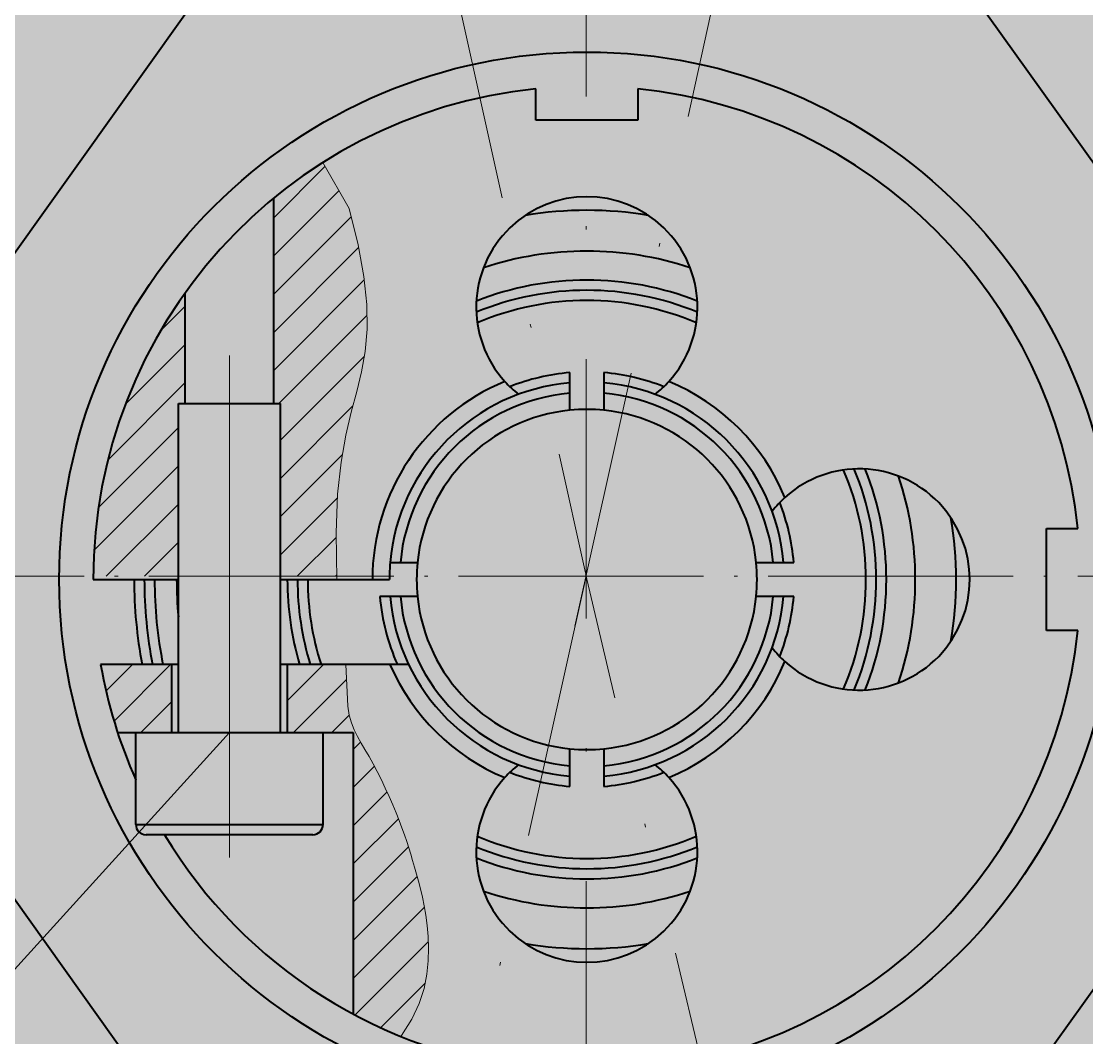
# Model space of a CAD drawing. Header units: millimetres. Extents: x -87 to 211, y 475 to 609.
# Drawn here: x -47.62 to -16.32, y 537.37 to 567.24 of the extents above; entities that cross this region are included whole.
import ezdxf

# ---------------------------------------------------------------- set-up
doc = ezdxf.new("R2010")
doc.units = ezdxf.units.MM
doc.linetypes.add('ACAD_ISO04W100', pattern=[30, 24, -3, 0, -3])
doc.linetypes.add('DASHDOTX2', pattern=[50.8, 25.4, -12.7, 0, -12.7])
for name, color, linetype, lineweight in [('asys', 7, 'ACAD_ISO04W100', 20), ('konturas', 7, 'Continuous', 40), ('matmenys', 7, 'Continuous', 20)]:
    doc.layers.add(name, color=color, linetype=linetype, lineweight=lineweight)

msp = doc.modelspace()

# ---------------------------------------------------------------- hatches: boundary and pattern name
at = {"layer": 'matmenys', "true_color": 0xebecec}
h = msp.add_hatch(color=7, dxfattribs=at)
h.dxf.hatch_style = 1
h.paths.add_polyline_path([(-25.154, 577.438), (-26.029, 577.438), (-26.029, 576.938), (-25.446, 576.122)])
h.paths.add_polyline_path([(-36.029, 576.938), (-36.029, 577.438), (-36.904, 577.438), (-36.612, 576.122)], flags=17)
h.paths.add_polyline_path([(-36.612, 576.122), (-51.029, 555.938), (-52.029, 555.938), (-52.029, 550.938), (-46.529, 550.938, -0.351665), (-34.384, 566.07)], flags=17)
edge = h.paths.add_edge_path()
edge.add_line((-36.612, 576.122), (-36.904, 577.438))
edge.add_line((-36.904, 577.438), (-37.5, 580.129))
edge.add_arc((-37.847, 581.691), 1.6, 102.5, 282.5, ccw=False)
edge.add_arc((-31.029, 550.938), 33.1, 90, 102.5, ccw=False)
edge.add_line((-31.029, 584.038), (-31.029, 585.938))
edge.add_line((-31.029, 585.938), (-38.029, 585.938))
edge.add_line((-38.029, 585.938), (-41.029, 582.938))
edge.add_line((-41.029, 582.938), (-41.029, 578.691))
edge.add_arc((-31.029, 550.938), 29.5, 109.8149, 180)
edge.add_line((-60.529, 550.938), (-58.529, 550.938))
edge.add_line((-58.529, 550.938), (-58.529, 557.938))
edge.add_line((-58.529, 557.938), (-55.529, 560.938))
edge.add_line((-55.529, 560.938), (-52.529, 560.938))
edge.add_spline(control_points=[(-52.529, 560.938), (-52.472, 560.908), (-52.415, 560.878), (-52.359, 560.847), (-51.899, 560.6), (-51.529, 560.352), (-51.529, 560.105)], knot_values=[0, 0, 0, 0, 0.170561, 0.170561, 0.170561, 1.570796, 1.570796, 1.570796, 1.570796], degree=3, periodic=0)
edge.add_line((-51.529, 560.105), (-51.529, 555.938))
edge.add_line((-51.529, 555.938), (-51.029, 555.938))
edge.add_line((-51.029, 555.938), (-36.612, 576.122))
h = msp.add_hatch(color=7, dxfattribs=at)
h.dxf.hatch_style = 1
edge = h.paths.add_edge_path()
edge.add_line((-21.029, 578.691), (-21.029, 578.438))
edge.add_spline(control_points=[(-21.029, 578.438), (-21.214, 577.971), (-21.4, 577.532), (-21.586, 577.452), (-21.608, 577.443), (-21.631, 577.438), (-21.654, 577.438)], knot_values=[0, 0, 0, 0, 1.400236, 1.400236, 1.400236, 1.570796, 1.570796, 1.570796, 1.570796], degree=3, periodic=0)
edge.add_line((-21.601, 577.438), (-25.154, 577.438))
edge.add_line((-25.154, 577.438), (-25.446, 576.122))
edge.add_line((-25.446, 576.122), (-11.029, 555.938))
edge.add_line((-11.029, 555.938), (-10.529, 555.938))
edge.add_line((-10.529, 555.938), (-10.529, 560.175))
edge.add_spline(control_points=[(-10.529, 560.105), (-10.529, 560.135), (-10.524, 560.165), (-10.514, 560.195), (-10.435, 560.443), (-9.995, 560.69), (-9.529, 560.938)], knot_values=[0, 0, 0, 0, 0.170561, 0.170561, 0.170561, 1.570796, 1.570796, 1.570796, 1.570796], degree=3, periodic=0)
edge.add_line((-9.529, 560.938), (-6.529, 560.938))
edge.add_line((-6.529, 560.938), (-3.529, 557.938))
edge.add_line((-3.529, 557.938), (-3.529, 550.938))
edge.add_line((-3.529, 550.938), (-1.529, 550.938))
edge.add_arc((-31.029, 550.938), 29.5, 0, 70.1851)
h.paths.add_polyline_path([(-25.446, 576.122), (-27.674, 566.07, -0.351665), (-15.529, 550.938), (-10.029, 550.938), (-10.029, 555.938), (-11.029, 555.938)])
h.paths.add_polyline_path([(-31.029, 577.438), (-36.029, 577.438), (-36.029, 576.938), (-36.612, 576.122), (-34.384, 566.07, -0.054596), (-31.029, 566.438)])
h.paths.add_polyline_path([(-25.446, 576.122), (-26.029, 576.938), (-26.029, 577.438), (-31.029, 577.438), (-31.029, 566.438, -0.054596), (-27.674, 566.07)])
h = msp.add_hatch(color=7, dxfattribs=at)
h.dxf.hatch_style = 1
h.paths.add_polyline_path([(-10.029, 560.105), (-10.165, 560.105), (-10.529, 560.105), (-10.529, 555.938), (-10.029, 555.938)], flags=17)
edge = h.paths.add_edge_path(flags=17)
edge.add_spline(control_points=[(-10.029, 560.105), (-10.029, 560.382), (-9.79, 560.66), (-9.529, 560.938)], knot_values=[0, 0, 0, 0, 1.570796, 1.570796, 1.570796, 1.570796], degree=3, periodic=0)
edge.add_spline(control_points=[(-9.529, 560.938), (-9.995, 560.69), (-10.435, 560.443), (-10.514, 560.195), (-10.524, 560.165), (-10.529, 560.135), (-10.529, 560.105)], knot_values=[0, 0, 0, 0, 1.400236, 1.400236, 1.400236, 1.570796, 1.570796, 1.570796, 1.570796], degree=3, periodic=0)
edge.add_line((-10.529, 560.105), (-10.165, 560.105))
edge.add_line((-10.165, 560.105), (-10.029, 560.105))
edge = h.paths.add_edge_path()
edge.add_line((-21.029, 578.691), (-21.029, 578.438))
edge.add_spline(control_points=[(-21.029, 578.438), (-21.214, 577.971), (-21.4, 577.532), (-21.586, 577.452), (-21.608, 577.443), (-21.631, 577.438), (-21.654, 577.438)], knot_values=[0, 0, 0, 0, 1.400236, 1.400236, 1.400236, 1.570796, 1.570796, 1.570796, 1.570796], degree=3, periodic=0)
edge.add_line((-21.654, 577.438), (-25.154, 577.438))
edge.add_line((-25.154, 577.438), (-25.446, 576.122))
edge.add_line((-25.446, 576.122), (-11.029, 555.938))
edge.add_line((-11.029, 555.938), (-10.529, 555.938))
edge.add_line((-10.529, 555.938), (-10.529, 560.105))
edge.add_line((-10.529, 560.105), (-10.165, 560.105))
edge.add_line((-10.165, 560.105), (-10.029, 560.105))
edge.add_line((-10.029, 560.105), (-10.029, 555.938))
edge.add_line((-10.029, 555.938), (-10.029, 550.938))
edge.add_line((-10.029, 550.938), (-1.529, 550.938))
edge.add_arc((-31.029, 550.938), 29.5, 0, 70.1851)
h.paths.add_polyline_path([(-3.779, 555.938, -1), (-9.279, 555.938, -1)], flags=0)
h.paths.add_polyline_path([(-9.279, 555.938, 1), (-3.779, 555.938, 1)], flags=16)
edge = h.paths.add_edge_path(flags=0)
edge.add_spline(control_points=[(-4.078, 556.338), (-4.065, 556.338), (-4.05, 556.338), (-4.027, 556.338), (-4.015, 556.338), (-3.997, 556.338), (-3.989, 556.338), (-3.98, 556.338), (-3.978, 556.338), (-3.977, 556.338)], knot_values=[0.044727, 0.044727, 0.044727, 0.044727, 0.048493, 0.048493, 0.052233, 0.052233, 0.055944, 0.055944, 0.058788, 0.058788, 0.058788, 0.058788], degree=3, periodic=0)
edge.add_spline(control_points=[(-3.977, 556.338), (-3.944, 556.338), (-3.91, 556.338)], knot_values=[0, 0, 0, 0.076168, 0.076168, 0.076168], weights=[1, 1.000082, 1], degree=2, periodic=0)
edge.add_arc((-6.529, 555.938), 2.649, -8.6836, 8.6836, ccw=False)
edge.add_spline(control_points=[(-3.91, 555.538), (-3.944, 555.538), (-3.977, 555.538)], knot_values=[0, 0, 0, 0.076168, 0.076168, 0.076168], weights=[1, 1.000082, 1], degree=2, periodic=0)
edge.add_spline(control_points=[(-3.977, 555.538), (-3.978, 555.538), (-3.98, 555.538), (-3.989, 555.538), (-3.997, 555.538), (-4.015, 555.538), (-4.027, 555.538), (-4.05, 555.538), (-4.065, 555.538), (-4.078, 555.538)], knot_values=[0.000843, 0.000843, 0.000843, 0.000843, 0.003688, 0.003688, 0.007398, 0.007398, 0.011138, 0.011138, 0.014904, 0.014904, 0.014904, 0.014904], degree=3, periodic=0)
edge.add_line((-4.078, 555.538), (-8.98, 555.538))
edge.add_spline(control_points=[(-8.98, 555.538), (-8.992, 555.538), (-9.007, 555.538), (-9.03, 555.538), (-9.043, 555.538), (-9.06, 555.538), (-9.069, 555.538), (-9.077, 555.538), (-9.08, 555.538), (-9.081, 555.538)], knot_values=[0.044727, 0.044727, 0.044727, 0.044727, 0.048493, 0.048493, 0.052233, 0.052233, 0.055944, 0.055944, 0.058788, 0.058788, 0.058788, 0.058788], degree=3, periodic=0)
edge.add_spline(control_points=[(-9.081, 555.538), (-9.114, 555.538), (-9.148, 555.538)], knot_values=[0, 0, 0, 0.076168, 0.076168, 0.076168], weights=[1, 1.000082, 1], degree=2, periodic=0)
edge.add_arc((-6.529, 555.938), 2.649, 171.3164, 188.6836, ccw=False)
edge.add_spline(control_points=[(-9.148, 556.338), (-9.114, 556.338), (-9.081, 556.338)], knot_values=[0, 0, 0, 0.076168, 0.076168, 0.076168], weights=[1, 1.000082, 1], degree=2, periodic=0)
edge.add_spline(control_points=[(-9.081, 556.338), (-9.08, 556.338), (-9.077, 556.338), (-9.069, 556.338), (-9.06, 556.338), (-9.043, 556.338), (-9.03, 556.338), (-9.007, 556.338), (-8.992, 556.338), (-8.98, 556.338)], knot_values=[0.000843, 0.000843, 0.000843, 0.000843, 0.003688, 0.003688, 0.007398, 0.007398, 0.011138, 0.011138, 0.014904, 0.014904, 0.014904, 0.014904], degree=3, periodic=0)
edge.add_line((-8.98, 556.338), (-4.078, 556.338))
edge = h.paths.add_edge_path(flags=0)
edge.add_spline(control_points=[(-3.91, 556.338), (-3.944, 556.338), (-3.977, 556.338)], knot_values=[0, 0, 0, 0.076168, 0.076168, 0.076168], weights=[1, 1.000082, 1], degree=2, periodic=0)
edge.add_spline(control_points=[(-3.977, 556.338), (-3.978, 556.338), (-3.98, 556.338), (-3.989, 556.338), (-3.997, 556.338), (-4.015, 556.338), (-4.027, 556.338), (-4.05, 556.338), (-4.065, 556.338), (-4.078, 556.338)], knot_values=[0.044727, 0.044727, 0.044727, 0.044727, 0.047571, 0.047571, 0.051282, 0.051282, 0.055022, 0.055022, 0.058788, 0.058788, 0.058788, 0.058788], degree=3, periodic=0)
edge.add_line((-4.078, 556.338), (-8.98, 556.338))
edge.add_spline(control_points=[(-8.98, 556.338), (-8.992, 556.338), (-9.007, 556.338), (-9.03, 556.338), (-9.043, 556.338), (-9.06, 556.338), (-9.069, 556.338), (-9.077, 556.338), (-9.08, 556.338), (-9.081, 556.338)], knot_values=[0.000843, 0.000843, 0.000843, 0.000843, 0.004609, 0.004609, 0.008349, 0.008349, 0.01206, 0.01206, 0.014904, 0.014904, 0.014904, 0.014904], degree=3, periodic=0)
edge.add_spline(control_points=[(-9.081, 556.338), (-9.114, 556.338), (-9.148, 556.338)], knot_values=[0, 0, 0, 0.076168, 0.076168, 0.076168], weights=[1, 1.000082, 1], degree=2, periodic=0)
edge.add_arc((-6.529, 555.938), 2.649, 171.3164, 188.6836)
edge.add_spline(control_points=[(-9.148, 555.538), (-9.114, 555.538), (-9.081, 555.538)], knot_values=[0, 0, 0, 0.076168, 0.076168, 0.076168], weights=[1, 1.000082, 1], degree=2, periodic=0)
edge.add_spline(control_points=[(-9.081, 555.538), (-9.08, 555.538), (-9.077, 555.538), (-9.069, 555.538), (-9.06, 555.538), (-9.043, 555.538), (-9.03, 555.538), (-9.007, 555.538), (-8.992, 555.538), (-8.98, 555.538)], knot_values=[0.044727, 0.044727, 0.044727, 0.044727, 0.047571, 0.047571, 0.051282, 0.051282, 0.055022, 0.055022, 0.058788, 0.058788, 0.058788, 0.058788], degree=3, periodic=0)
edge.add_line((-8.98, 555.538), (-4.078, 555.538))
edge.add_spline(control_points=[(-4.078, 555.538), (-4.065, 555.538), (-4.05, 555.538), (-4.027, 555.538), (-4.015, 555.538), (-3.997, 555.538), (-3.989, 555.538), (-3.98, 555.538), (-3.978, 555.538), (-3.977, 555.538)], knot_values=[0.000843, 0.000843, 0.000843, 0.000843, 0.004609, 0.004609, 0.008349, 0.008349, 0.01206, 0.01206, 0.014904, 0.014904, 0.014904, 0.014904], degree=3, periodic=0)
edge.add_spline(control_points=[(-3.977, 555.538), (-3.944, 555.538), (-3.91, 555.538)], knot_values=[0, 0, 0, 0.076168, 0.076168, 0.076168], weights=[1, 1.000082, 1], degree=2, periodic=0)
edge.add_arc((-6.529, 555.938), 2.649, 351.3164, 368.6836)
h = msp.add_hatch(color=7, dxfattribs=at)
h.dxf.hatch_style = 1
edge = h.paths.add_edge_path()
edge.add_arc((-31.05, 551.036), 15.696, 0, 360)
at = {"layer": 'matmenys'}
h = msp.add_hatch(dxfattribs=at)
h.set_pattern_fill('ANSI31', scale=0.25)
h.paths.add_polyline_path([(-43.007, 556.008), (-42.807, 556.008), (-42.807, 559.266, 0.154556), (-45.507, 550.938), (-43.007, 550.938)])
h.paths.add_polyline_path([(-37.624, 556.946), (-37.516, 557.543), (-37.461, 558.193), (-37.471, 558.92), (-37.556, 559.742), (-37.726, 560.677), (-37.993, 561.745), (-38.764, 563.09, 0.030729), (-40.207, 562.047), (-40.207, 556.008), (-40.007, 556.008), (-40.007, 550.938), (-38.349, 550.938), (-38.376, 552.214), (-38.33, 553.351), (-38.227, 554.292), (-38.087, 555.08), (-37.928, 555.757), (-37.767, 556.365)])
h.paths.add_polyline_path([(-38.084, 548.34), (-39.807, 548.34), (-39.807, 546.34), (-37.869, 546.34), (-37.869, 538.066, 0.026594), (-36.475, 537.41), (-36.452, 537.437), (-36.149, 537.916), (-35.933, 538.377), (-35.79, 538.819), (-35.707, 539.239), (-35.669, 539.636), (-35.662, 540.008), (-35.673, 540.353), (-35.699, 540.673), (-35.736, 540.971), (-35.782, 541.247), (-35.836, 541.505), (-35.893, 541.745), (-35.953, 541.97), (-36.012, 542.183), (-36.069, 542.384), (-36.124, 542.578), (-36.18, 542.767), (-36.238, 542.955), (-36.299, 543.144), (-36.365, 543.339), (-36.438, 543.541), (-36.52, 543.755), (-36.61, 543.983), (-36.709, 544.221), (-36.816, 544.465), (-36.928, 544.712), (-37.044, 544.957), (-37.164, 545.197), (-37.285, 545.427), (-37.406, 545.643), (-37.526, 545.844), (-37.641, 546.035), (-37.749, 546.223), (-37.844, 546.418), (-37.925, 546.626), (-37.986, 546.856), (-38.026, 547.115)])
h.paths.add_polyline_path([(-43.207, 548.34), (-45.29, 548.34, 0.035584), (-44.791, 546.34), (-43.207, 546.34)])
at = {"layer": 'matmenys', "true_color": 0xebecec}
h = msp.add_hatch(color=7, dxfattribs=at)
h.dxf.hatch_style = 1
edge = h.paths.add_edge_path()
edge.add_line((-51.029, 545.938), (-51.529, 545.938))
edge.add_line((-51.529, 545.938), (-51.529, 541.728))
edge.add_spline(control_points=[(-51.529, 541.771), (-51.529, 541.741), (-51.534, 541.711), (-51.543, 541.681), (-51.622, 541.433), (-52.062, 541.185), (-52.529, 540.938)], knot_values=[0, 0, 0, 0, 0.170561, 0.170561, 0.170561, 1.570796, 1.570796, 1.570796, 1.570796], degree=3, periodic=0)
edge.add_line((-52.529, 540.938), (-55.529, 540.938))
edge.add_line((-55.529, 540.938), (-58.529, 543.938))
edge.add_line((-58.529, 543.938), (-58.529, 550.938))
edge.add_line((-58.529, 550.938), (-60.529, 550.938))
edge.add_arc((-31.029, 550.938), 29.5, 180, 250.1851)
edge.add_line((-41.029, 523.184), (-41.029, 523.438))
edge.add_spline(control_points=[(-41.029, 523.438), (-40.843, 523.905), (-40.657, 524.344), (-40.472, 524.423), (-40.449, 524.433), (-40.426, 524.438), (-40.404, 524.438)], knot_values=[0, 0, 0, 0, 1.400236, 1.400236, 1.400236, 1.570796, 1.570796, 1.570796, 1.570796], degree=3, periodic=0)
edge.add_line((-40.436, 524.438), (-36.904, 524.438))
edge.add_line((-36.904, 524.438), (-36.612, 525.754))
edge.add_line((-36.612, 525.754), (-39.304, 529.524))
edge.add_arc((-41.279, 531.438), 2.75, 115.188, 315.8874, ccw=False)
edge.add_line((-42.449, 533.926), (-51.029, 545.938))
h.paths.add_polyline_path([(-34.384, 535.805, -0.351665), (-46.529, 550.938), (-52.029, 550.938), (-52.029, 545.938), (-51.029, 545.938), (-42.449, 533.926), (-36.612, 525.754)])
h.paths.add_polyline_path([(-31.029, 535.438, -0.054596), (-34.384, 535.805), (-36.612, 525.754), (-36.029, 524.938), (-36.029, 524.438), (-31.029, 524.438)])
h.paths.add_polyline_path([(-27.451, 535.856, -0.058297), (-31.029, 535.438), (-31.029, 524.438), (-26.029, 524.438), (-26.029, 524.938), (-25.152, 526.165)])
h.paths.add_polyline_path([(-11.029, 545.938), (-10.029, 545.938), (-10.029, 550.938), (-15.529, 550.938, -0.347525), (-27.451, 535.856), (-25.152, 526.165)])
h = msp.add_hatch(color=7, dxfattribs=at)
h.dxf.hatch_style = 1
edge = h.paths.add_edge_path()
edge.add_line((-1.529, 550.938), (-3.529, 550.938))
edge.add_line((-3.529, 550.938), (-3.529, 543.938))
edge.add_line((-3.529, 543.938), (-6.529, 540.938))
edge.add_line((-6.529, 540.938), (-9.529, 540.938))
edge.add_spline(control_points=[(-9.529, 540.938), (-9.586, 540.968), (-9.642, 540.998), (-9.698, 541.028), (-10.158, 541.276), (-10.529, 541.524), (-10.529, 541.771)], knot_values=[0, 0, 0, 0, 0.170561, 0.170561, 0.170561, 1.570796, 1.570796, 1.570796, 1.570796], degree=3, periodic=0)
edge.add_line((-10.529, 541.771), (-10.529, 545.938))
edge.add_line((-10.529, 545.938), (-11.029, 545.938))
edge.add_line((-11.029, 545.938), (-19.608, 533.926))
edge.add_arc((-20.779, 531.438), 2.75, -135.8874, 64.812, ccw=False)
edge.add_line((-22.753, 529.524), (-25.152, 526.165))
edge.add_line((-25.152, 526.165), (-24.742, 524.438))
edge.add_line((-24.742, 524.438), (-21.62, 524.438))
edge.add_spline(control_points=[(-21.654, 524.438), (-21.468, 524.438), (-21.282, 524.068), (-21.097, 523.608), (-21.074, 523.552), (-21.051, 523.495), (-21.029, 523.438)], knot_values=[0, 0, 0, 0, 1.400236, 1.400236, 1.400236, 1.570796, 1.570796, 1.570796, 1.570796], degree=3, periodic=0)
edge.add_line((-21.029, 523.438), (-21.029, 523.184))
edge.add_arc((-31.029, 550.938), 29.5, 289.8149, 360)

# ---------------------------------------------------------------- linework, layer by layer
at = {"layer": 'asys', "linetype": 'DASHDOTX2', "ltscale": 0.3}
for p, q in [((-31.029, 587.997), (-31.029, 511.562)), ((-38.463, 584.474), (-31.05, 551.036)), ((-31.355, 549.468), (-23.594, 584.474)), ((-23.1, 517.515), (-31.048, 551.02)), ((-31.069, 550.754), (-38.463, 517.402))]:
    msp.add_line(p, q, dxfattribs=at)
at = {"layer": 'asys', "ltscale": 0.3}
msp.add_line((-0.279, 550.938), (-61.779, 550.938), dxfattribs=at)
at = {"layer": 'asys'}
msp.add_line((-41.507, 546.34), (-60.272, 525.655), dxfattribs=at)
for points in [[(-38.347, 550.84), (-38.376, 552.214), (-38.33, 553.351), (-38.227, 554.292), (-38.087, 555.08), (-37.928, 555.757), (-37.767, 556.365), (-37.624, 556.946), (-37.516, 557.543), (-37.461, 558.193), (-37.471, 558.92), (-37.556, 559.742), (-37.726, 560.677), (-37.993, 561.745), (-38.764, 563.09)], [(-36.475, 537.41), (-36.452, 537.437), (-36.149, 537.916), (-35.933, 538.377), (-35.79, 538.819), (-35.707, 539.239), (-35.669, 539.636), (-35.662, 540.008), (-35.673, 540.353), (-35.699, 540.673), (-35.736, 540.971), (-35.782, 541.247), (-35.836, 541.505), (-35.893, 541.745), (-35.953, 541.97), (-36.012, 542.183), (-36.069, 542.384), (-36.124, 542.578), (-36.18, 542.767), (-36.238, 542.955), (-36.299, 543.144), (-36.365, 543.339), (-36.438, 543.541), (-36.52, 543.755), (-36.61, 543.983), (-36.709, 544.221), (-36.816, 544.465), (-36.928, 544.712), (-37.044, 544.957), (-37.164, 545.197), (-37.285, 545.427), (-37.406, 545.643), (-37.526, 545.844), (-37.641, 546.035), (-37.749, 546.223), (-37.844, 546.418), (-37.925, 546.626), (-37.986, 546.856), (-38.026, 547.115), (-38.084, 548.34)]]:
    msp.add_lwpolyline(points, dxfattribs=at)
at = {"layer": 'konturas'}
for p, q in [((-36.029, 576.938), (-51.029, 555.938)), ((-11.029, 555.938), (-26.029, 576.938)), ((-43.007, 556.008), (-40.007, 556.008)), ((-43.207, 548.34), (-43.207, 546.34)), ((-39.807, 548.34), (-39.807, 546.34)), ((-44.791, 546.34), (-37.869, 546.34)), ((-37.869, 546.34), (-37.869, 538.066)), ((-51.029, 545.938), (-36.029, 524.938)), ((-26.029, 524.938), (-11.029, 545.938))]:
    msp.add_line(p, q, dxfattribs=at)
at = {"layer": 'konturas', "extrusion": (1, -2.06582e-16, 0)}
for p, q in [((-32.507, 564.34), (-32.507, 565.262)), ((-29.507, 565.262), (-29.507, 564.34)), ((-29.507, 564.34), (-32.507, 564.34)), ((-42.807, 556.008), (-42.807, 559.266)), ((-31.505, 555.815), (-31.505, 556.317)), ((-30.505, 556.317), (-30.505, 555.814)), ((-43.007, 546.34), (-43.007, 556.008)), ((-40.007, 546.34), (-40.007, 556.008)), ((-17.507, 552.34), (-16.585, 552.34)), ((-17.507, 549.34), (-17.507, 552.34)), ((-36.484, 551.34), (-35.982, 551.34)), ((-26.032, 551.34), (-25.53, 551.34)), ((-45.507, 550.84), (-43.007, 550.84)), ((-40.007, 550.84), (-37.307, 550.84)), ((-37.307, 550.84), (-36.807, 550.84)), ((-35.982, 550.34), (-36.484, 550.34)), ((-25.53, 550.34), (-26.032, 550.34)), ((-16.585, 549.34), (-17.507, 549.34)), ((-43.007, 548.34), (-45.29, 548.34)), ((-36.79, 548.34), (-40.007, 548.34)), ((-44.257, 543.64), (-44.257, 546.34)), ((-31.505, 545.362), (-31.505, 545.864)), ((-30.505, 545.865), (-30.505, 545.363))]:
    msp.add_line(p, q, dxfattribs=at)
at = {"layer": 'konturas', "extrusion": (-1, -2.06582e-16, 0)}
for p, q in [((-40.207, 556.008), (-40.207, 562.047)), ((-38.757, 543.64), (-38.757, 546.34)), ((-44.257, 543.64), (-38.757, 543.64)), ((-39.057, 543.34), (-43.957, 543.34))]:
    msp.add_line(p, q, dxfattribs=at)
at = {"layer": 'konturas'}
msp.add_circle((-31.007, 550.84), 15.5, dxfattribs=at)
for centre, radius, start, end in [((-31.029, 550.938), 29.5, 109.8149, 250.1851), ((-31.029, 550.938), 29.5, 289.8149, 70.1851), ((-31.007, 550.84), 14.5, 95.9378, 180), ((-31.007, 550.84), 14.5, 5.9378, 84.0622), ((-31.007, 558.84), 3.25, 317.8847, 222.1153), ((-31.007, 550.84), 10.85, 80.3824, 99.6176), ((-31.007, 550.84), 9.65, 71.6631, 108.3369), ((-31.007, 550.84), 8.8, 68.3613, 111.6387), ((-31.007, 550.84), 8.5, 67.5439, 112.4561), ((-31.007, 550.84), 8.2, 66.8966, 113.1034), ((-31.007, 550.84), 6.1, 94.6817, 111.7568), ((-31.007, 550.84), 6.1, 68.2432, 85.2784), ((-31.007, 550.84), 6.3, 112.4993, 180), ((-31.007, 550.84), 5.8, 94.9244, 175.0546), ((-31.007, 550.84), 5.8, 4.9454, 85.0336), ((-31.007, 550.84), 6.3, 22.4993, 67.5007), ((-31.007, 550.84), 5.5, 95.1938, 174.7841), ((-31.007, 550.84), 5.5, 5.2159, 84.7619), ((-31.007, 550.84), 5, 95.7148, 174.2608), ((-31.007, 550.84), 5, 84.2364, 95.7148), ((-31.007, 550.84), 5, 5.7392, 84.2364), ((-23.007, 550.84), 3.25, 227.8847, 132.1153), ((-31.007, 550.84), 8.2, 336.8966, 23.1034), ((-31.007, 550.84), 8.5, 337.5439, 22.4561), ((-31.007, 550.84), 8.8, 338.3613, 21.6387), ((-31.007, 550.84), 9.65, 341.6631, 18.3369), ((-31.007, 550.84), 6.1, 4.7017, 21.7568), ((-31.007, 550.84), 10.85, 350.3824, 9.6176), ((-31.007, 550.84), 5.8, 175.0546, 180), ((-31.007, 550.84), 5, 174.2608, 185.7392), ((-31.007, 550.84), 5, 354.2608, 5.7392), ((-31.007, 550.84), 13.3, 180, 190.8343), ((-31.007, 550.84), 13, 180, 191.0875), ((-31.007, 550.84), 12.7, 180, 191.3528), ((-31.007, 550.84), 12.05, 180, 185.2213), ((-31.007, 550.84), 8.8, 180, 196.5045), ((-31.007, 550.84), 8.5, 180, 197.1046), ((-31.007, 550.84), 8.2, 180, 197.7508), ((-31.007, 550.84), 6.1, 184.7017, 204.1945), ((-31.007, 550.84), 5.8, 184.9454, 265.0756), ((-31.007, 550.84), 5.5, 185.2159, 264.8062), ((-31.007, 550.84), 5, 185.7392, 264.2852), ((-31.007, 550.84), 5, 275.7636, 354.2608), ((-31.007, 550.84), 5.5, 275.2381, 354.7841), ((-31.007, 550.84), 5.8, 274.9664, 355.0546), ((-31.007, 550.84), 6.1, 338.2432, 355.2983), ((-31.007, 550.84), 14.5, 275.9378, 354.0622), ((-31.007, 550.84), 6.3, 292.4993, 337.5007), ((-31.007, 550.84), 14.5, 189.9282, 203.9651), ((-31.007, 550.84), 6.3, 203.3799, 247.5007), ((-31.007, 550.84), 5, 264.2852, 275.7636), ((-31.007, 542.84), 3.25, 137.8847, 42.1153), ((-31.007, 550.84), 6.1, 248.2432, 265.3183), ((-31.007, 550.84), 6.1, 274.7216, 291.7568), ((-43.957, 543.64), 0.3, 180, 270), ((-39.057, 543.64), 0.3, 270, 0), ((-31.007, 550.84), 14.5, 211.1474, 264.0622), ((-31.007, 550.84), 8.2, 246.8966, 270), ((-31.007, 550.84), 8.2, 270, 293.1034), ((-31.007, 550.84), 8.5, 247.5439, 270), ((-31.007, 550.84), 8.5, 270, 292.4561), ((-31.007, 550.84), 8.8, 248.3613, 291.6387), ((-31.007, 550.84), 9.65, 251.6631, 288.3369), ((-31.007, 550.84), 10.85, 260.3824, 279.6176)]:
    msp.add_arc(centre, radius, start, end, dxfattribs=at)
for points, knots in [([(-31.505, 556.618), (-31.505, 556.618), (-31.505, 556.627), (-31.505, 556.655), (-31.505, 556.68), (-31.505, 556.733), (-31.505, 556.77), (-31.505, 556.838), (-31.505, 556.882), (-31.505, 556.919)], [0.08900682, 0.08900682, 0.08900682, 0.08900682, 0.10010132, 0.10010132, 0.11121675, 0.11121675, 0.12235617, 0.12235617, 0.13351337, 0.13351337, 0.13351337, 0.13351337]), ([(-30.505, 556.919), (-30.505, 556.882), (-30.505, 556.838), (-30.505, 556.769), (-30.505, 556.732), (-30.505, 556.68), (-30.505, 556.655), (-30.505, 556.627), (-30.505, 556.618), (-30.505, 556.618)], [0.04450151, 0.04450151, 0.04450151, 0.04450151, 0.05565956, 0.05565956, 0.06679953, 0.06679953, 0.07791511, 0.07791511, 0.08900938, 0.08900938, 0.08900938, 0.08900938]), ([(-25.229, 551.34), (-25.229, 551.34), (-25.22, 551.34), (-25.191, 551.34), (-25.167, 551.34), (-25.114, 551.34), (-25.077, 551.34), (-25.008, 551.34), (-24.965, 551.34), (-24.927, 551.34)], [0.0890081, 0.0890081, 0.0890081, 0.0890081, 0.10010249, 0.10010249, 0.11121799, 0.11121799, 0.12235769, 0.12235769, 0.13351531, 0.13351531, 0.13351531, 0.13351531]), ([(-36.785, 550.34), (-36.785, 550.34), (-36.794, 550.34), (-36.822, 550.34), (-36.847, 550.34), (-36.9, 550.34), (-36.937, 550.34), (-37.005, 550.34), (-37.049, 550.34), (-37.086, 550.34)], [0.0890081, 0.0890081, 0.0890081, 0.0890081, 0.10010249, 0.10010249, 0.11121799, 0.11121799, 0.12235769, 0.12235769, 0.13351531, 0.13351531, 0.13351531, 0.13351531]), ([(-24.927, 550.34), (-24.965, 550.34), (-25.008, 550.34), (-25.077, 550.34), (-25.114, 550.34), (-25.167, 550.34), (-25.191, 550.34), (-25.22, 550.34), (-25.229, 550.34), (-25.229, 550.34)], [0.04450089, 0.04450089, 0.04450089, 0.04450089, 0.05565851, 0.05565851, 0.06679821, 0.06679821, 0.07791371, 0.07791371, 0.0890081, 0.0890081, 0.0890081, 0.0890081]), ([(-31.505, 544.76), (-31.505, 544.797), (-31.505, 544.841), (-31.505, 544.91), (-31.505, 544.947), (-31.505, 544.999), (-31.505, 545.024), (-31.505, 545.052), (-31.505, 545.061), (-31.505, 545.061)], [0.04450028, 0.04450028, 0.04450028, 0.04450028, 0.05565747, 0.05565747, 0.06679689, 0.06679689, 0.07791233, 0.07791233, 0.08900682, 0.08900682, 0.08900682, 0.08900682]), ([(-30.505, 545.061), (-30.505, 545.061), (-30.505, 545.053), (-30.505, 545.024), (-30.505, 545), (-30.505, 544.947), (-30.505, 544.91), (-30.505, 544.841), (-30.505, 544.798), (-30.505, 544.76)], [0.08900938, 0.08900938, 0.08900938, 0.08900938, 0.10010366, 0.10010366, 0.11121924, 0.11121924, 0.12235921, 0.12235921, 0.13351726, 0.13351726, 0.13351726, 0.13351726])]:
    msp.add_open_spline(points, degree=3, knots=knots, dxfattribs=at)
for points in [[(-33.418, 556.66), (-33.295, 556.524), (-33.159, 556.397), (-33.012, 556.282)], [(-29.002, 556.282), (-28.855, 556.397), (-28.719, 556.524), (-28.596, 556.66)], [(-25.186, 553.25), (-25.322, 553.128), (-25.449, 552.992), (-25.565, 552.845)], [(-25.565, 548.834), (-25.449, 548.687), (-25.322, 548.551), (-25.186, 548.429)], [(-33.012, 545.397), (-33.159, 545.282), (-33.295, 545.155), (-33.418, 545.019)], [(-28.596, 545.019), (-28.719, 545.155), (-28.855, 545.282), (-29.002, 545.397)]]:
    msp.add_open_spline(points, degree=3, dxfattribs=at)
for points, weights in [([(-31.505, 556.317), (-31.505, 556.464), (-31.505, 556.618)], [1, 1.00035536491, 1]), ([(-30.505, 556.618), (-30.505, 556.463), (-30.505, 556.317)], [1, 1.00035541218, 1]), ([(-36.785, 551.34), (-36.631, 551.34), (-36.484, 551.34)], [1, 1.00035538794, 1]), ([(-25.53, 551.34), (-25.383, 551.34), (-25.229, 551.34)], [1, 1.00035538794, 1]), ([(-36.484, 550.34), (-36.631, 550.34), (-36.785, 550.34)], [1, 1.00035538812, 1]), ([(-25.229, 550.34), (-25.383, 550.34), (-25.53, 550.34)], [1, 1.00035538812, 1]), ([(-36.24, 548.34), (-36.504, 548.34), (-36.79, 548.34)], [1.06024096386, 1.03074224895, 1]), ([(-31.505, 545.061), (-31.505, 545.216), (-31.505, 545.362)], [1, 1.00035536491, 1]), ([(-30.505, 545.363), (-30.505, 545.216), (-30.505, 545.061)], [1, 1.00035541275, 1])]:
    msp.add_rational_spline(points, weights, degree=2, dxfattribs=at)
at = {"layer": 'matmenys'}
for p, q in [((-41.507, 542.672), (-41.507, 557.422)), ((-43.007, 548.34), (-43.007, 546.34))]:
    msp.add_line(p, q, dxfattribs=at)

doc.saveas('drawing.dxf')
